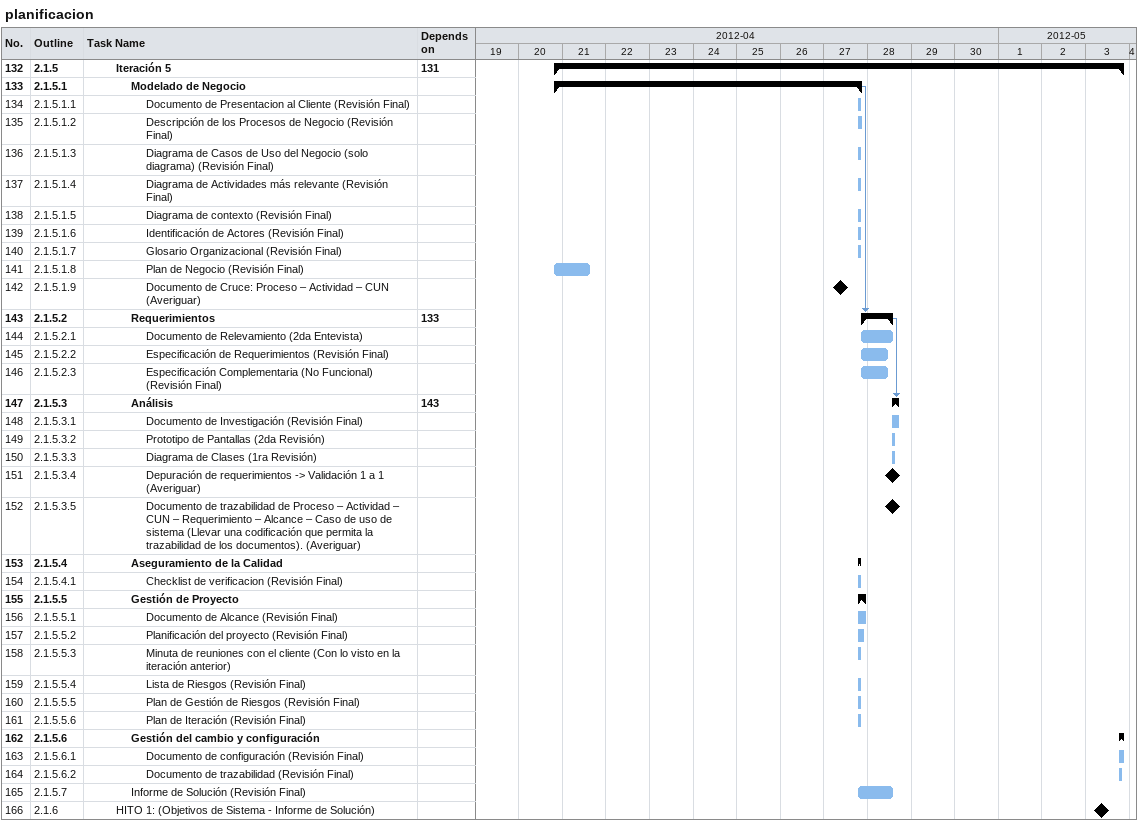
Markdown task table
planificacion

| ID | WBS | Task | Start | Finish | Predecessors |
|---|---|---|---|---|---|
| 132 | 2.1.5 | **Iteración 5** | 2012-04-20 | 2012-05-03 | 131 |
| 133 | 2.1.5.1 | **Modelado de Negocio** | 2012-04-20 | 2012-04-27 |  |
| 134 | 2.1.5.1.1 | Documento de Presentacion al Cliente (Revisión Final) | 2012-04-27 | 2012-04-27 |  |
| 135 | 2.1.5.1.2 | Descripción de los Procesos de Negocio (Revisión Final) | 2012-04-27 | 2012-04-27 |  |
| 136 | 2.1.5.1.3 | Diagrama de Casos de Uso del Negocio (solo diagrama) (Revisión Final) | 2012-04-27 | 2012-04-27 |  |
| 137 | 2.1.5.1.4 | Diagrama de Actividades más relevante (Revisión Final) | 2012-04-27 | 2012-04-27 |  |
| 138 | 2.1.5.1.5 | Diagrama de contexto (Revisión Final) | 2012-04-27 | 2012-04-27 |  |
| 139 | 2.1.5.1.6 | Identificación de Actores (Revisión Final) | 2012-04-27 | 2012-04-27 |  |
| 140 | 2.1.5.1.7 | Glosario Organizacional (Revisión Final) | 2012-04-27 | 2012-04-27 |  |
| 141 | 2.1.5.1.8 | Plan de Negocio (Revisión Final) | 2012-04-20 | 2012-04-21 |  |
| 142 | 2.1.5.1.9 | Documento de Cruce: Proceso – Actividad – CUN (Averiguar) (milestone) | 2012-04-27 | 2012-04-27 |  |
| 143 | 2.1.5.2 | **Requerimientos** | 2012-04-27 | 2012-04-28 | 133 |
| 144 | 2.1.5.2.1 | Documento de Relevamiento (2da Entevista) | 2012-04-27 | 2012-04-28 |  |
| 145 | 2.1.5.2.2 | Especificación de Requerimientos (Revisión Final) | 2012-04-27 | 2012-04-28 |  |
| 146 | 2.1.5.2.3 | Especificación Complementaria (No Funcional) (Revisión Final) | 2012-04-27 | 2012-04-28 |  |
| 147 | 2.1.5.3 | **Análisis** | 2012-04-28 | 2012-04-28 | 143 |
| 148 | 2.1.5.3.1 | Documento de Investigación (Revisión Final) | 2012-04-28 | 2012-04-28 |  |
| 149 | 2.1.5.3.2 | Prototipo de Pantallas (2da Revisión) | 2012-04-28 | 2012-04-28 |  |
| 150 | 2.1.5.3.3 | Diagrama de Clases (1ra Revisión) | 2012-04-28 | 2012-04-28 |  |
| 151 | 2.1.5.3.4 | Depuración de requerimientos -> Validación 1 a 1 (Averiguar) (milestone) | 2012-04-28 | 2012-04-28 |  |
| 152 | 2.1.5.3.5 | Documento de trazabilidad de Proceso – Actividad – CUN – Requerimiento – Alcance – Caso de uso de sistema (Llevar una codificación que permita la trazabilidad de los documentos). (Averiguar) (milestone) | 2012-04-28 | 2012-04-28 |  |
| 153 | 2.1.5.4 | **Aseguramiento de la Calidad** | 2012-04-27 | 2012-04-27 |  |
| 154 | 2.1.5.4.1 | Checklist de verificacion (Revisión Final) | 2012-04-27 | 2012-04-27 |  |
| 155 | 2.1.5.5 | **Gestión de Proyecto** | 2012-04-27 | 2012-04-27 |  |
| 156 | 2.1.5.5.1 | Documento de Alcance (Revisión Final) | 2012-04-27 | 2012-04-27 |  |
| 157 | 2.1.5.5.2 | Planificación del proyecto (Revisión Final) | 2012-04-27 | 2012-04-27 |  |
| 158 | 2.1.5.5.3 | Minuta de reuniones con el cliente (Con lo visto en la iteración anterior) | 2012-04-27 | 2012-04-27 |  |
| 159 | 2.1.5.5.4 | Lista de Riesgos (Revisión Final) | 2012-04-27 | 2012-04-27 |  |
| 160 | 2.1.5.5.5 | Plan de Gestión de Riesgos (Revisión Final) | 2012-04-27 | 2012-04-27 |  |
| 161 | 2.1.5.5.6 | Plan de Iteración (Revisión Final) | 2012-04-27 | 2012-04-27 |  |
| 162 | 2.1.5.6 | **Gestión del cambio y configuración** | 2012-05-03 | 2012-05-03 |  |
| 163 | 2.1.5.6.1 | Documento de configuración (Revisión Final) | 2012-05-03 | 2012-05-03 |  |
| 164 | 2.1.5.6.2 | Documento de trazabilidad (Revisión Final) | 2012-05-03 | 2012-05-03 |  |
| 165 | 2.1.5.7 | Informe de Solución (Revisión Final) | 2012-04-27 | 2012-04-28 |  |
| 166 | 2.1.6 | HITO 1: (Objetivos de Sistema - Informe de Solución) (milestone) | 2012-05-03 | 2012-05-03 |  |
